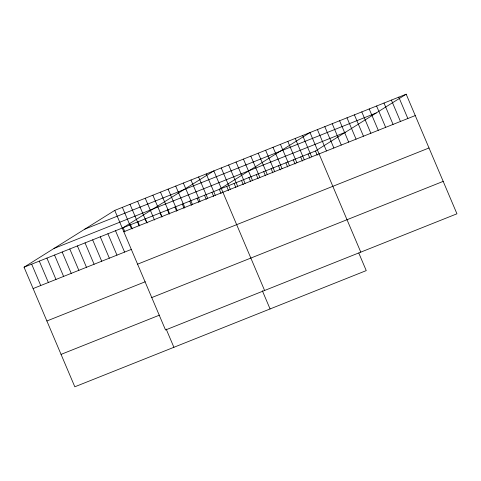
<?xml version="1.0" encoding="UTF-8"?>
<svg xmlns="http://www.w3.org/2000/svg" width="481" height="481" viewBox="0 0 481 481"><rect width="100%" height="100%" fill="white"/><g stroke="black" fill="none" stroke-linecap="round" stroke-linejoin="round"><path stroke-width="0.72" d="M358.796 253.048L366.245 270.605L74.814 386.796L24.05 267.202L114.755 210.395L406.186 94.204L456.95 213.798L165.518 329.984L114.755 210.395M24.05 267.202L315.482 151.016L406.186 94.204M84.818 229.142L376.256 112.951M53.98 248.455L345.412 132.269M123.821 231.752L415.253 115.56M33.117 288.564L131.511 249.338M137.578 264.171L429.01 147.98M46.879 320.983L145.274 281.752M151.755 297.571L443.187 181.379M61.057 354.383L159.445 315.151M398.785 97.15L407.852 118.512M391.39 100.102L400.457 121.465M383.994 103.048L393.061 124.411M376.593 106L385.66 127.363M369.198 108.953L378.264 130.309M361.796 111.899L370.863 133.261M354.401 114.851L363.468 136.207M346.999 117.797L356.066 139.159M339.604 120.749L348.671 142.105M332.209 123.695L341.276 145.058M324.807 126.647L333.874 148.01M317.412 129.593L326.479 150.956M360.78 252.14L310.011 132.546L219.312 189.358L221.068 193.488M315.482 151.016L317.238 155.147M302.615 135.498L311.682 156.854M308.087 153.962L309.842 158.099M295.22 138.444L304.287 159.806M300.685 156.914L302.441 161.045M287.818 141.396L296.885 162.752M293.29 159.86L295.045 163.997M280.423 144.342L289.49 165.704M285.888 162.812L287.644 166.943M273.022 147.294L282.088 168.651M278.493 165.759L280.249 169.895M265.626 150.24L274.693 171.603M271.098 168.711L272.847 172.847M258.225 153.192L267.292 174.555M263.696 171.657L265.452 175.793M250.829 156.139L259.896 177.501M256.301 174.609L258.056 178.746M243.434 159.091L252.501 180.453M248.899 177.561L250.655 181.692M236.033 162.037L245.1 183.399M241.504 180.507L243.26 184.644M228.637 164.989L237.704 186.351M234.109 183.459L235.858 187.59M221.236 167.941L230.303 189.298M226.707 186.406L228.463 190.542M264.604 290.482L213.841 170.887L123.136 227.699L124.892 231.836M262.331 290.716L270.075 308.952M206.217 173.93L215.284 195.286M211.911 192.304L213.666 196.44M198.593 176.966L207.66 198.328M204.515 195.256L206.271 199.393M190.975 180.002L200.042 201.365M197.114 198.202L198.869 202.339M183.351 183.045L192.418 204.401M189.718 201.154L191.474 205.291M175.727 186.081L184.794 207.443M182.323 204.106L184.073 208.237M168.109 189.123L177.176 210.48M174.922 207.052L176.677 211.189M160.486 192.16L169.552 213.522M167.526 210.005L169.282 214.135M152.862 195.196L161.929 216.558M160.125 212.951L161.881 217.087M145.244 198.238L154.485 220.033M145.328 218.849L147.084 222.986M137.62 201.274L146.687 222.637M137.933 221.801L139.688 225.932M129.996 204.317L139.063 225.673M130.537 224.747L132.287 228.884M122.372 207.353L131.439 228.715M166.161 329.058L173.9 347.294M115.512 230.736L124.585 252.098M107.894 233.778L116.961 255.134M100.27 236.814L109.337 258.177M92.647 239.857L101.713 261.213M85.029 242.893L94.096 264.255M77.405 245.929L86.472 267.292M69.781 248.972L78.848 270.334M62.163 252.008L71.23 273.37M54.539 255.05L63.606 276.407M46.916 258.087L55.982 279.449M39.292 261.129L48.359 282.485M31.674 264.165L40.741 285.528"/></g></svg>
